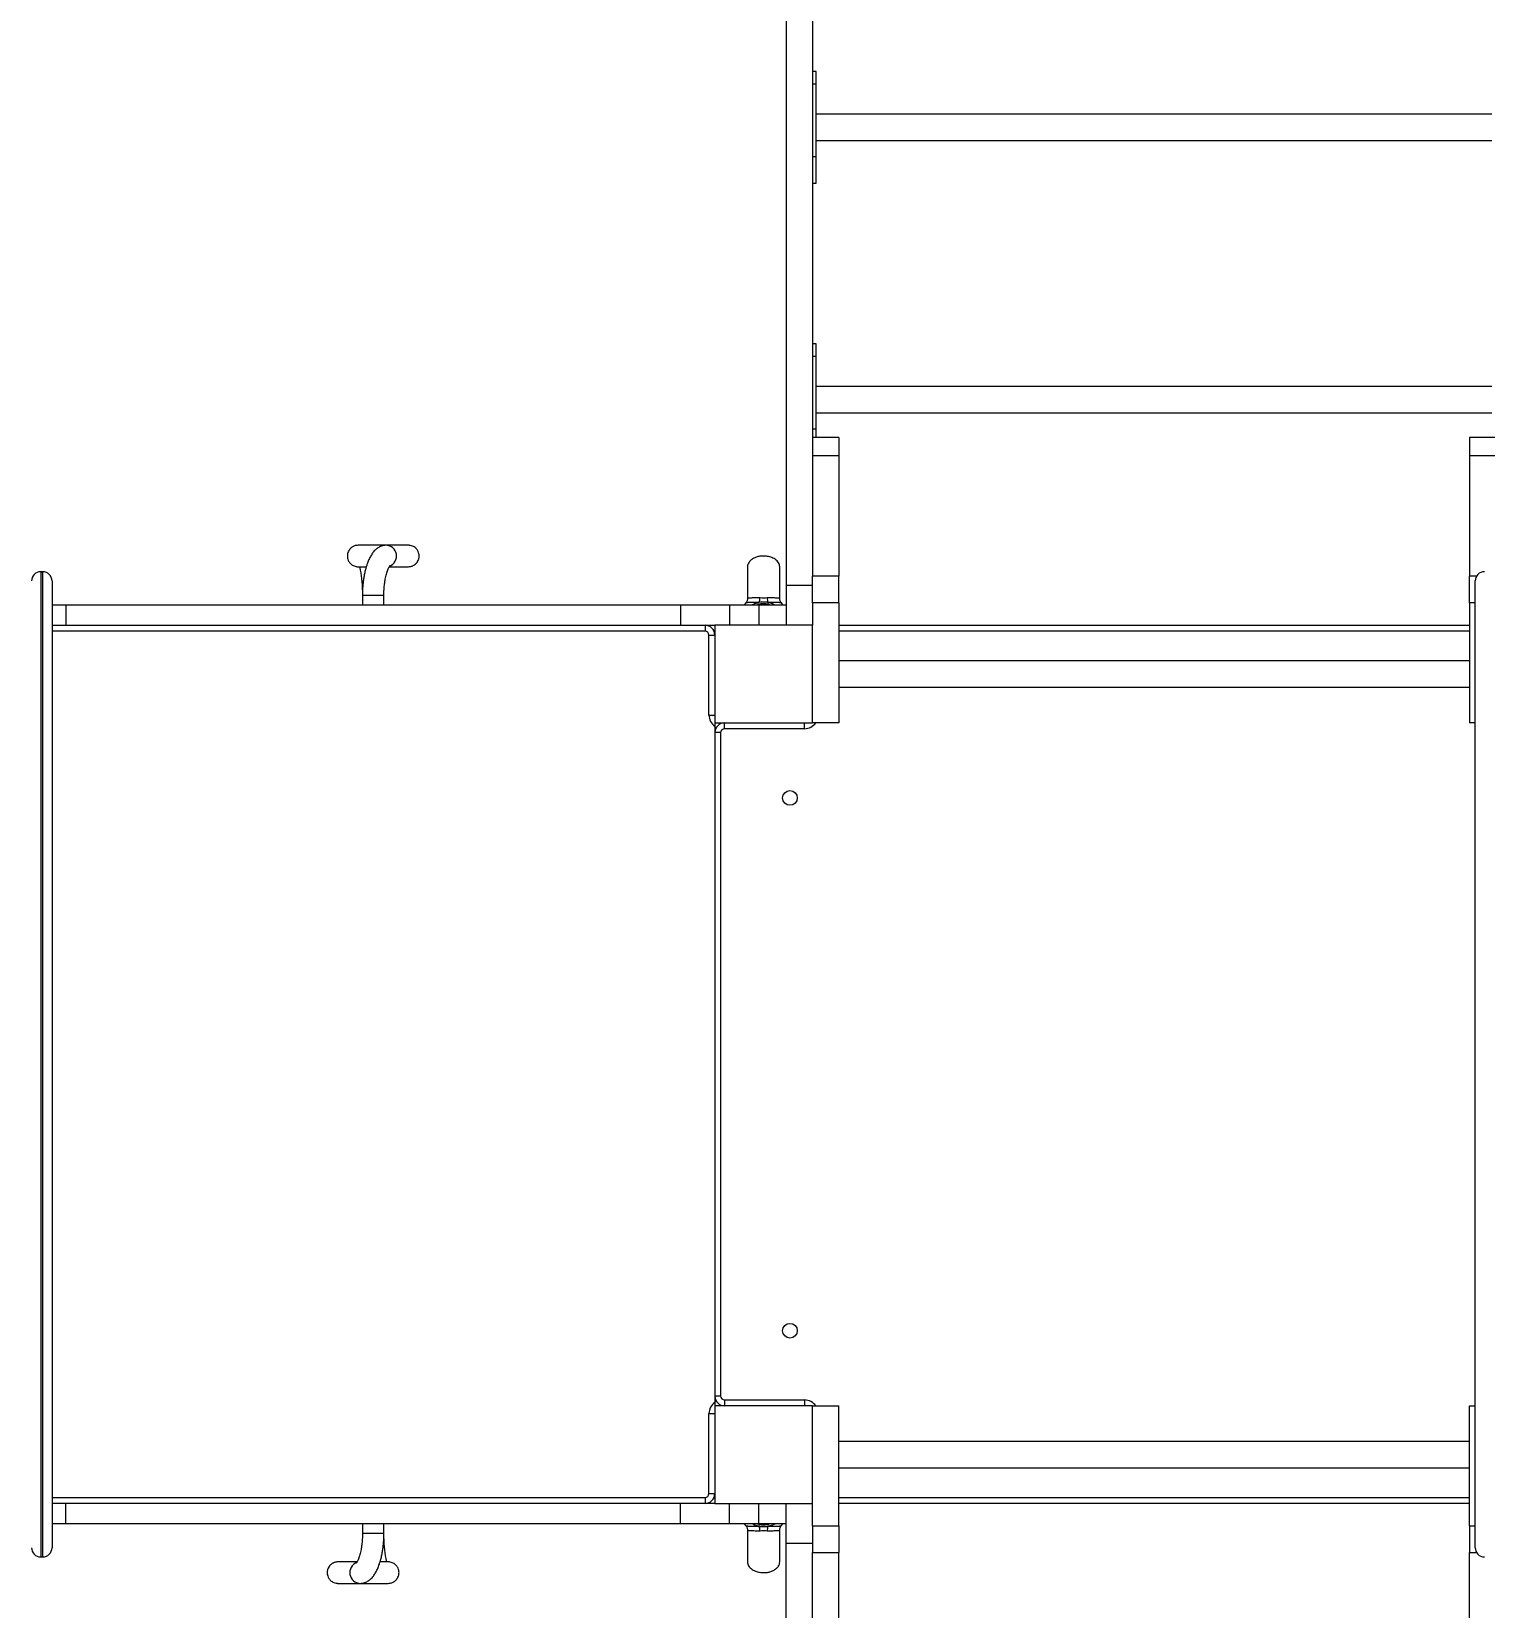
# Model space of a CAD drawing. Header units: millimetres. Extents: x -8327 to 9087, y -6583 to 5996.
# Drawn here: x -1950 to -462, y -329 to 1286 of the extents above; entities that cross this region are included whole.
import ezdxf

# ---------------------------------------------------------------- set-up
doc = ezdxf.new("R2010")
doc.units = ezdxf.units.MM
for name, color, linetype in [('DIKOM_ОБЪЕКТ', 7, 'Continuous'), ('DIKOM_РАЗМЕР_ЗОНА', 7, 'Continuous'), ('DIKOM_РАЗМЕР_ОБЪЕКТА', 7, 'Continuous')]:
    doc.layers.add(name, color=color, linetype=linetype)
doc.styles.add('style1', font='arial.ttf', dxfattribs={"width": 0.8})
doc.dimstyles.new('1-50', dxfattribs={"dimtxt": 300, "dimasz": 200, "dimexe": 100, "dimexo": 0, "dimgap": 100, "dimtad": 1, "dimtxsty": 'style1', "dimcen": 200, "dimclrd": 7, "dimclre": 7, "dimclrt": 7, "dimadec": 1, "dimazin": 2, "dimtfac": 1, "dimtmove": 0, "dimatfit": 2, "dimfxl": 0, "dimlwd": 25, "dimlwe": 18, "dimarcsym": 0})

# ---------------------------------------------------------------- blocks, each defined once
blk = doc.blocks.new('*D9')
at = {"layer": 'Defpoints', "color": 0, "transparency": 16777216}
for p in [(7087.4, 843.9), (-4957.6, 227.9), (7087.4, -4838.6)]:
    blk.add_point(p, dxfattribs=at)
at = {"layer": 'DIKOM_РАЗМЕР_ОБЪЕКТА', "color": 7, "lineweight": 18, "transparency": 16777216}
for p, q in [((7087.4, 843.9), (7087.4, -4938.6)), ((-4957.6, 227.9), (-4957.6, -4938.6))]:
    blk.add_line(p, q, dxfattribs=at)
at = {"layer": 'DIKOM_РАЗМЕР_ОБЪЕКТА', "color": 7, "lineweight": 25, "transparency": 16777216}
blk.add_line((-4757.6, -4838.6), (6887.4, -4838.6), dxfattribs=at)
at = {"layer": 'DIKOM_РАЗМЕР_ОБЪЕКТА', "color": 7, "transparency": 16777216}
for points in [[(-4757.6, -4805.3), (-4757.6, -4872), (-4957.6, -4838.6)], [(6887.4, -4805.3), (6887.4, -4872), (7087.4, -4838.6)]]:
    blk.add_solid(points, dxfattribs=at)
at = {"layer": 'DIKOM_РАЗМЕР_ОБЪЕКТА', "color": 7, "transparency": 16777216, "insert": (4098.9, -4585.5), "char_height": 300, "attachment_point": 5, "style": 'style1'}
blk.add_mtext('12040', dxfattribs=at)
blk = doc.blocks.new('*D10')
at = {"layer": 'Defpoints', "color": 0, "transparency": 16777216}
for p in [(-465.6, 4500.8), (-6842.5, -4045), (-465.6, -4045)]:
    blk.add_point(p, dxfattribs=at)
at = {"layer": 'DIKOM_РАЗМЕР_ОБЪЕКТА', "color": 7, "lineweight": 18, "transparency": 16777216}
for p, q in [((-465.6, 4500.8), (-6942.5, 4500.8)), ((-465.6, -4045), (-6942.5, -4045))]:
    blk.add_line(p, q, dxfattribs=at)
at = {"layer": 'DIKOM_РАЗМЕР_ОБЪЕКТА', "color": 7, "lineweight": 25, "transparency": 16777216}
blk.add_line((-6842.5, 4300.8), (-6842.5, -3845), dxfattribs=at)
at = {"layer": 'DIKOM_РАЗМЕР_ОБЪЕКТА', "color": 7, "transparency": 16777216}
for points in [[(-6875.8, 4300.8), (-6809.2, 4300.8), (-6842.5, 4500.8)], [(-6875.8, -3845), (-6809.2, -3845), (-6842.5, -4045)]]:
    blk.add_solid(points, dxfattribs=at)
at = {"layer": 'DIKOM_РАЗМЕР_ОБЪЕКТА', "color": 7, "transparency": 16777216, "insert": (-7095.7, 227.9), "char_height": 300, "attachment_point": 5, "rotation": 90, "style": 'style1'}
blk.add_mtext('8550', dxfattribs=at)
blk = doc.blocks.new('*D11')
at = {"layer": 'Defpoints', "color": 0, "transparency": 16777216}
for p in [(-800, 5995.7), (-7876.6, -5539.8), (-800, -5539.8)]:
    blk.add_point(p, dxfattribs=at)
at = {"layer": 'DIKOM_РАЗМЕР_ЗОНА', "color": 7, "lineweight": 18, "transparency": 16777216}
for p, q in [((-800, 5995.7), (-7976.6, 5995.7)), ((-800, -5539.8), (-7976.6, -5539.8))]:
    blk.add_line(p, q, dxfattribs=at)
at = {"layer": 'DIKOM_РАЗМЕР_ЗОНА', "color": 7, "lineweight": 25, "transparency": 16777216}
blk.add_line((-7876.6, 5795.7), (-7876.6, -5339.8), dxfattribs=at)
at = {"layer": 'DIKOM_РАЗМЕР_ЗОНА', "color": 7, "transparency": 16777216}
for points in [[(-7910, 5795.7), (-7843.3, 5795.7), (-7876.6, 5995.7)], [(-7910, -5339.8), (-7843.3, -5339.8), (-7876.6, -5539.8)]]:
    blk.add_solid(points, dxfattribs=at)
at = {"layer": 'DIKOM_РАЗМЕР_ЗОНА', "color": 7, "transparency": 16777216, "insert": (-8129.8, 227.9), "char_height": 300, "attachment_point": 5, "rotation": 90, "style": 'style1'}
blk.add_mtext('11550', dxfattribs=at)
blk = doc.blocks.new('*D12')
at = {"layer": 'Defpoints', "color": 0, "transparency": 16777216}
for p in [(-6501.6, 227.9), (9087.4, 227.9), (9087.4, -6483.3)]:
    blk.add_point(p, dxfattribs=at)
at = {"layer": 'DIKOM_РАЗМЕР_ЗОНА', "color": 7, "lineweight": 18, "transparency": 16777216}
for p, q in [((-6501.6, 227.9), (-6501.6, -6583.3)), ((9087.4, 227.9), (9087.4, -6583.3))]:
    blk.add_line(p, q, dxfattribs=at)
at = {"layer": 'DIKOM_РАЗМЕР_ЗОНА', "color": 7, "lineweight": 25, "transparency": 16777216}
blk.add_line((-6301.6, -6483.3), (8887.4, -6483.3), dxfattribs=at)
at = {"layer": 'DIKOM_РАЗМЕР_ЗОНА', "color": 7, "transparency": 16777216}
for points in [[(-6301.6, -6450), (-6301.6, -6516.6), (-6501.6, -6483.3)], [(8887.4, -6450), (8887.4, -6516.6), (9087.4, -6483.3)]]:
    blk.add_solid(points, dxfattribs=at)
at = {"layer": 'DIKOM_РАЗМЕР_ЗОНА', "color": 7, "transparency": 16777216, "insert": (2981.2, -6230.1), "char_height": 300, "attachment_point": 5, "style": 'style1'}
blk.add_mtext('15500', dxfattribs=at)

msp = doc.modelspace()

# ---------------------------------------------------------------- linework, layer by layer
at = {"layer": 'DIKOM_ОБЪЕКТ', "color": 7, "linetype": 'Continuous', "lineweight": 15}
for p, q in [((-1177.04, 1958.92), (-1177.04, 718.92)), ((-1150.039, 1958.92), (-1150.039, 728.396)), ((-1146.039, 1245.515), (-1150.039, 1245.515)), ((-1146.039, 1232.85), (-1146.039, 1245.515)), ((-1150.039, 1232.85), (-1146.039, 1232.85)), ((-1146.039, 1158.424), (-1146.039, 1232.85)), ((-454.039, 1201.802), (-1146.039, 1201.802)), ((-1146.039, 1174.802), (-454.039, 1174.802)), ((-1150.039, 1158.424), (-1146.039, 1158.424)), ((-1146.039, 1131.089), (-1146.039, 1158.424)), ((-1150.039, 1131.089), (-1146.039, 1131.089)), ((-1146.039, 966.418), (-1150.039, 966.418)), ((-1150.039, 953.753), (-1146.039, 953.753)), ((-1146.039, 953.753), (-1146.039, 966.418)), ((-1146.039, 879.327), (-1146.039, 953.753)), ((-454.039, 922.705), (-1146.039, 922.705)), ((-1146.039, 895.705), (-454.039, 895.705)), ((-1150.039, 879.327), (-1146.039, 879.327)), ((-1146.039, 870.441), (-1146.039, 879.327)), ((-1123.039, 870.441), (-1150.039, 870.441)), ((-1123.039, 870.441), (-1123.039, 851.443)), ((-450.039, 870.441), (-477.039, 870.441)), ((-477.039, 870.441), (-477.039, 851.443)), ((-1123.039, 851.443), (-1150.039, 851.443)), ((-1150.039, 851.443), (-1150.039, 728.396)), ((-1123.039, 851.443), (-1123.039, 728.396)), ((-450.039, 851.443), (-477.039, 851.443)), ((-477.039, 851.443), (-477.039, 728.396)), ((-1938.539, 732.841), (-1940.539, 732.841)), ((-1940.539, 732.841), (-1940.539, 732.834)), ((-1940.539, 732.834), (-1940.539, -276.977)), ((-1940.539, 732.834), (-1938.539, 732.834)), ((-1938.539, 732.834), (-1938.539, 732.841)), ((-1938.539, -276.977), (-1938.539, 732.834)), ((-1123.039, 728.396), (-1150.039, 728.396)), ((-1150.039, 701.039), (-1150.039, 728.396)), ((-1123.039, 701.039), (-1123.039, 728.396)), ((-477.039, 701.039), (-477.039, 728.396)), ((-469.583, 728.396), (-477.039, 728.396)), ((-1929.039, 723.341), (-1929.039, 723.335)), ((-1929.039, 723.335), (-1929.039, -267.478)), ((-1177.04, 718.92), (-1150.039, 718.92)), ((-1177.04, 718.92), (-1177.04, 677.929)), ((-471.039, 723.335), (-471.039, 723.341)), ((-471.039, -267.478), (-471.039, 723.335)), ((-1929.039, 698.928), (-1915.039, 698.928)), ((-1915.039, 698.928), (-1915.039, 677.929)), ((-1915.039, 698.928), (-1285.039, 698.928)), ((-1611.04, 708.928), (-1611.04, 698.928)), ((-1611.04, 708.928), (-1589.039, 708.928)), ((-1589.039, 698.928), (-1589.039, 708.928)), ((-1285.039, 698.928), (-1285.039, 677.929)), ((-1285.039, 698.928), (-1235.039, 698.928)), ((-1235.039, 698.928), (-1235.039, 677.929)), ((-1235.039, 698.928), (-1205.039, 698.928)), ((-1218.186, 700.93), (-1219.837, 698.928)), ((-1205.039, 698.928), (-1205.039, 677.929)), ((-1205.039, 698.928), (-1177.04, 698.928)), ((-1183.628, 705.698), (-1183.649, 705.643)), ((-1180.252, 698.928), (-1181.882, 700.908)), ((-1123.039, 701.039), (-1150.039, 701.039)), ((-1150.039, 701.039), (-1150.039, 677.929)), ((-1123.039, 701.039), (-1123.039, 577.928)), ((-477.039, 701.039), (-477.039, 577.928)), ((-471.039, 701.039), (-477.039, 701.039)), ((-1929.039, 677.929), (-1915.039, 677.929)), ((-1260.039, 671.928), (-1929.039, 671.928)), ((-1915.039, 677.929), (-1285.039, 677.929)), ((-1285.039, 677.929), (-1250.039, 677.929)), ((-1260.039, 677.929), (-1260.039, 671.928)), ((-1250.039, 677.789), (-1258.377, 677.789)), ((-1256.04, 667.928), (-1250.039, 667.928)), ((-1256.04, 585.929), (-1256.04, 667.928)), ((-1150.039, 677.929), (-1250.039, 677.929)), ((-1250.039, 677.929), (-1250.039, 577.928)), ((-1150.039, 577.928), (-1150.039, 677.929)), ((-1123.039, 677.929), (-477.039, 677.929)), ((-477.039, 671.928), (-1123.039, 671.928)), ((-477.039, 641.429), (-1123.039, 641.429)), ((-1123.039, 614.429), (-477.039, 614.429)), ((-1256.04, 585.929), (-1250.039, 585.929)), ((-1250.039, 577.928), (-1150.039, 577.928)), ((-1250.039, 574.439), (-1250.039, -118.582)), ((-1244.039, 567.928), (-1250.039, 567.928)), ((-1244.039, 567.928), (-1244.039, -112.072)), ((-1240.039, 571.929), (-1240.039, 577.928)), ((-1158.039, 571.929), (-1240.039, 571.929)), ((-1158.039, 571.929), (-1158.039, 577.928)), ((-1123.039, 577.928), (-1150.039, 577.928)), ((-471.039, 577.928), (-477.039, 577.928)), ((-1244.039, -112.072), (-1250.039, -112.072)), ((-1150.039, -122.072), (-1250.039, -122.072)), ((-1250.039, -122.072), (-1250.039, -222.072)), ((-1240.039, -116.072), (-1158.039, -116.072)), ((-1240.039, -116.072), (-1240.039, -122.072)), ((-1158.039, -116.072), (-1158.039, -122.072)), ((-1150.039, -222.072), (-1150.039, -122.072)), ((-1150.039, -122.082), (-1123.039, -122.082)), ((-1123.039, -245.192), (-1123.039, -122.082)), ((-477.039, -122.082), (-471.039, -122.082)), ((-477.039, -245.192), (-477.039, -122.082)), ((-1256.04, -130.072), (-1250.039, -130.072)), ((-1256.04, -212.072), (-1256.04, -130.072)), ((-477.039, -158.582), (-1123.039, -158.582)), ((-1123.039, -185.582), (-477.039, -185.582)), ((-1929.039, -216.072), (-1260.039, -216.072)), ((-1915.039, -222.072), (-1929.039, -222.072)), ((-1915.039, -243.072), (-1915.039, -222.072)), ((-1285.039, -222.072), (-1915.039, -222.072)), ((-1285.039, -243.072), (-1285.039, -222.072)), ((-1250.039, -222.072), (-1285.039, -222.072)), ((-1260.039, -216.072), (-1260.039, -222.072)), ((-1258.377, -221.932), (-1250.039, -221.932)), ((-1256.04, -212.072), (-1250.039, -212.072)), ((-1250.039, -222.072), (-1150.039, -222.072)), ((-1235.039, -243.072), (-1235.039, -222.072)), ((-1205.039, -243.072), (-1205.039, -222.072)), ((-1177.04, -263.074), (-1177.04, -222.072)), ((-1150.039, -245.192), (-1150.039, -222.072)), ((-1123.039, -216.072), (-477.039, -216.072)), ((-477.039, -222.072), (-1123.039, -222.072)), ((-1915.039, -243.072), (-1929.039, -243.072)), ((-1285.039, -243.072), (-1915.039, -243.072)), ((-1611.04, -243.072), (-1611.04, -253.072)), ((-1589.039, -253.072), (-1611.04, -253.072)), ((-1589.039, -253.072), (-1589.039, -243.072)), ((-1235.039, -243.072), (-1285.039, -243.072)), ((-1205.039, -243.072), (-1235.039, -243.072)), ((-1219.826, -243.072), (-1218.197, -245.051)), ((-1216.451, -249.841), (-1216.43, -249.786)), ((-1177.04, -243.072), (-1205.039, -243.072)), ((-1181.893, -245.073), (-1180.242, -243.072)), ((-1150.039, -245.192), (-1123.039, -245.192)), ((-1150.039, -245.192), (-1150.039, -272.55)), ((-1123.039, -245.192), (-1123.039, -272.55)), ((-477.039, -245.192), (-477.039, -272.55)), ((-477.039, -245.192), (-471.039, -245.192)), ((-1929.039, -267.478), (-1929.039, -267.484)), ((-1150.039, -263.074), (-1177.04, -263.074)), ((-1177.04, -1503.074), (-1177.04, -263.074)), ((-1150.039, -1503.074), (-1150.039, -272.55)), ((-1150.039, -272.55), (-1123.039, -272.55)), ((-1150.039, -395.597), (-1150.039, -272.55)), ((-1123.039, -395.597), (-1123.039, -272.55)), ((-477.039, -395.597), (-477.039, -272.55)), ((-477.039, -272.55), (-469.576, -272.55)), ((-471.039, -267.484), (-471.039, -267.478)), ((-1940.539, -276.977), (-1938.539, -276.977)), ((-1940.539, -276.977), (-1940.539, -276.984)), ((-1940.539, -276.984), (-1938.539, -276.984)), ((-1938.539, -276.984), (-1938.539, -276.977))]:
    msp.add_line(p, q, dxfattribs=at)
for centre in [(-1173.039, 500.928), (-1173.039, -45.072)]:
    msp.add_circle(centre, 7.5, dxfattribs=at)
for centre, radius, start, end in [((-1587.162, 748.885), 11.05, 292.453012, 87.974979), ((-1940.54, 723.334), 9.499, 89.994709, 179.994146), ((-1940.539, 723.341), 9.5, 90, 180), ((-1938.539, 723.341), 9.5, 0, 90), ((-1938.539, 723.334), 9.499, 0.005854, 90.005291), ((-461.539, 723.341), 9.5, 90, 180), ((-461.54, 723.335), 9.499, 89.994, 179.994854), ((-1223.453, 706.876), 19.737, 343.876959, 358.196265), ((-1176.599, 706.871), 19.765, 181.789624, 196.084882), ((-1260.039, 667.928), 10, 0, 90), ((-1260.039, 667.928), 4, 0, 90), ((-1242.039, 585.928), 14, 180, 235.150095), ((-1240.039, 567.928), 10, 90, 180), ((-1240.039, 567.928), 4, 90, 180), ((-1158.039, 585.928), 14, 270, 325.150095), ((-1240.039, -112.072), 10, 180, 270), ((-1240.039, -112.072), 4, 180, 270), ((-1242.039, -130.072), 14, 124.849905, 180), ((-1158.039, -130.072), 14, 34.79804, 90), ((-1260.039, -212.072), 4, 270, 0), ((-1260.039, -212.072), 10, 270, 0), ((-1223.472, -251.012), 19.758, 1.784113, 16.084933), ((-1176.637, -251.018), 19.726, 163.87307, 178.200207), ((-1940.54, -267.477), 9.499, 180.005914, 270.005006), ((-1940.539, -267.484), 9.5, 180, 270), ((-1938.539, -267.477), 9.499, 269.994994, 359.994086), ((-1938.539, -267.484), 9.5, 270, 0), ((-461.54, -267.478), 9.499, 180.005206, 270.005714), ((-461.539, -267.484), 9.5, 180, 270), ((-1612.916, -293.028), 11.05, 112.453174, 267.974774)]:
    msp.add_arc(centre, radius, start, end, dxfattribs=at)
for points, knots in [([(-1614.525, 759.899), (-1615.2, 759.916), (-1616.445, 759.945), (-1618.265, 759.611), (-1619.726, 759.114), (-1620.871, 758.548), (-1621.73, 758.014), (-1622.39, 757.517), (-1622.871, 757.1), (-1623.18, 756.81), (-1623.558, 756.427), (-1623.962, 755.972), (-1624.459, 755.335), (-1625.18, 754.246), (-1625.784, 752.956), (-1626.209, 751.535), (-1626.448, 750.292), (-1626.551, 748.69), (-1626.342, 746.617), (-1625.7, 744.629), (-1624.75, 742.898), (-1623.694, 741.515), (-1622.301, 740.207), (-1620.563, 739.093), (-1618.525, 738.255), (-1617.043, 738.058), (-1616.287, 737.957)], [0, 0, 0, 0, 0.11891888, 0.21924055, 0.30097376, 0.35021194, 0.38937958, 0.4190319, 0.43069038, 0.44061723, 0.44933954, 0.46536906, 0.48058204, 0.5027095, 0.55113781, 0.57258204, 0.59837691, 0.63288212, 0.67828401, 0.73684022, 0.77174891, 0.81056305, 0.85322928, 0.89945022, 0.94865808, 1, 1, 1, 1]), ([(-1608.625, 759.928), (-1608.705, 759.928), (-1609.177, 759.928), (-1609.932, 759.928), (-1610.888, 759.928), (-1611.725, 759.927), (-1612.46, 759.926), (-1613.509, 759.924), (-1614.555, 759.92), (-1614.76, 759.915), (-1614.862, 759.912)], [0, 0, 0, 0, 0.01824835, 0.10821162, 0.19798008, 0.28757328, 0.37700948, 0.46630612, 0.73350955, 1, 1, 1, 1]), ([(-1586.773, 759.928), (-1588.218, 759.928), (-1590.378, 759.928), (-1593.247, 759.928), (-1595.362, 759.928), (-1597.443, 759.928), (-1599.475, 759.928), (-1601.417, 759.928), (-1603.214, 759.928), (-1604.584, 759.928), (-1605.582, 759.928), (-1606.272, 759.928), (-1606.969, 759.928), (-1607.706, 759.928), (-1608.525, 759.929), (-1609.417, 759.928), (-1610.355, 759.928), (-1611.308, 759.926), (-1612.235, 759.923), (-1613.086, 759.919), (-1613.811, 759.912), (-1614.296, 759.901), (-1614.533, 759.892), (-1614.467, 759.886), (-1614.46, 759.885)], [0, 0, 0, 0, 0.10790448, 0.16121224, 0.21451849, 0.26783087, 0.32114473, 0.37439041, 0.42521321, 0.47242742, 0.4946817, 0.51603473, 0.5368575, 0.56125649, 0.5903669, 0.62418345, 0.66270051, 0.70591177, 0.75381074, 0.80639175, 0.86365245, 0.92559444, 0.99222801, 1, 1, 1, 1]), ([(-1586.77, 759.928), (-1587.062, 759.923), (-1587.576, 759.914), (-1588.484, 759.831), (-1589.752, 759.637), (-1591.48, 759.173), (-1593.406, 758.367), (-1595.702, 757.044), (-1597.922, 755.198), (-1599.991, 752.891), (-1601.968, 750.095), (-1603.864, 746.605), (-1605.344, 743.156), (-1606.479, 740.007), (-1607.474, 736.806), (-1608.485, 732.888), (-1609.376, 728.532), (-1610.044, 724.24), (-1610.433, 720.901), (-1610.676, 718.215), (-1610.851, 715.744), (-1611.005, 712.578), (-1611.027, 710.223), (-1611.04, 708.928)], [0, 0, 0, 0, 0.01776985, 0.03132395, 0.05463372, 0.09339258, 0.13301744, 0.16805894, 0.22775828, 0.27832172, 0.35104023, 0.43258031, 0.50291773, 0.54874461, 0.6025082, 0.66634223, 0.73605328, 0.79756281, 0.84919558, 0.87383635, 0.90680766, 0.94876034, 1, 1, 1, 1]), ([(-1562.369, 759.789), (-1562.374, 759.806), (-1562.388, 759.845), (-1563.368, 759.881), (-1565.191, 759.907), (-1567.663, 759.919), (-1570.506, 759.925), (-1573.502, 759.927), (-1576.256, 759.928), (-1578.489, 759.928), (-1580.019, 759.929), (-1581.611, 759.928), (-1583.266, 759.928), (-1584.977, 759.928), (-1586.174, 759.928), (-1586.77, 759.928)], [0, 0, 0, 0, 0.10409667, 0.24264283, 0.37734307, 0.50839037, 0.6039787, 0.69772555, 0.78971149, 0.82538492, 0.86080287, 0.89596914, 0.93088861, 0.96556422, 1, 1, 1, 1]), ([(-1563.832, 759.923), (-1564.033, 759.924), (-1564.42, 759.925), (-1565.323, 759.927), (-1566.347, 759.928), (-1567.452, 759.928), (-1568.575, 759.928), (-1569.671, 759.928), (-1570.706, 759.928), (-1571.66, 759.928), (-1572.556, 759.928), (-1573.415, 759.928), (-1574.296, 759.928), (-1575.212, 759.928), (-1576.178, 759.928), (-1577.202, 759.928), (-1578.119, 759.928), (-1578.729, 759.928), (-1578.964, 759.928)], [0, 0, 0, 0, 0.10725722, 0.20693414, 0.29903747, 0.38356083, 0.4604896, 0.52863752, 0.58942795, 0.6428448, 0.68887369, 0.73459745, 0.77885017, 0.82442455, 0.87132249, 0.919544, 0.96909143, 1, 1, 1, 1]), ([(-1565.462, 737.957), (-1564.875, 737.94), (-1563.771, 737.907), (-1562.189, 738.084), (-1560.8, 738.396), (-1559.597, 738.815), (-1558.569, 739.304), (-1557.698, 739.834), (-1557.039, 740.321), (-1556.549, 740.742), (-1556.28, 740.992), (-1556.072, 741.198), (-1555.933, 741.342), (-1555.669, 741.625), (-1555.342, 742.007), (-1554.89, 742.602), (-1554.209, 743.64), (-1553.617, 744.905), (-1553.192, 746.328), (-1552.95, 747.598), (-1552.855, 749.191), (-1553.068, 751.254), (-1553.712, 753.231), (-1554.667, 754.96), (-1555.727, 756.342), (-1557.129, 757.651), (-1558.876, 758.766), (-1560.93, 759.604), (-1562.414, 759.799), (-1563.174, 759.899)], [0, 0, 0, 0, 0.11989914, 0.22577031, 0.31758534, 0.39532966, 0.45901635, 0.50872147, 0.54465767, 0.557654, 0.56757431, 0.5715263, 0.57493959, 0.57798603, 0.58963084, 0.59831371, 0.61283005, 0.6474194, 0.66283636, 0.68162388, 0.70785282, 0.74339216, 0.78982534, 0.81758401, 0.84846767, 0.88243698, 0.91929258, 0.9586645, 1, 1, 1, 1]), ([(-1183.54, 737.929), (-1183.595, 738.603), (-1183.71, 740.021), (-1184.655, 742.084), (-1186.155, 744.004), (-1188.143, 745.643), (-1190.392, 746.919), (-1192.67, 747.817), (-1194.888, 748.415), (-1197.234, 748.811), (-1199.954, 748.988), (-1203.141, 748.813), (-1206.58, 748.132), (-1209.94, 746.861), (-1212.86, 745.03), (-1215.005, 742.786), (-1216.311, 740.36), (-1216.467, 738.699), (-1216.54, 737.929)], [0, 0, 0, 0, 0.04633056, 0.09737778, 0.1534115, 0.21313215, 0.27355417, 0.33083152, 0.38133511, 0.43158048, 0.49443559, 0.56871053, 0.65082435, 0.7350019, 0.81488812, 0.88597245, 0.94713552, 1, 1, 1, 1]), ([(-1616.617, 737.989), (-1616.57, 737.982), (-1616.48, 737.97), (-1615.871, 737.956), (-1615.039, 737.945), (-1614.032, 737.938), (-1612.931, 737.934), (-1611.79, 737.931), (-1610.679, 737.929), (-1609.636, 737.929), (-1608.69, 737.928), (-1607.853, 737.929), (-1607.33, 737.929), (-1607.098, 737.929)], [0, 0, 0, 0, 0.13738681, 0.26562996, 0.38479788, 0.49492995, 0.59604575, 0.68815248, 0.77124918, 0.84119582, 0.90315715, 0.95712687, 1, 1, 1, 1]), ([(-1614.035, 737.939), (-1613.985, 737.75), (-1613.844, 737.218), (-1613.576, 736.068), (-1613.192, 734.258), (-1612.784, 732.013), (-1612.374, 729.359), (-1611.997, 726.452), (-1611.67, 723.3), (-1611.404, 719.997), (-1611.208, 716.624), (-1611.068, 712.897), (-1611.049, 710.281), (-1611.039, 708.928)], [0, 0, 0, 0, 0.03238578, 0.09139894, 0.16867277, 0.27500543, 0.36252827, 0.46386887, 0.57746698, 0.67110307, 0.7728606, 0.8826095, 1, 1, 1, 1]), ([(-1589.039, 708.928), (-1589.023, 710.262), (-1588.994, 712.747), (-1588.78, 716.155), (-1588.514, 718.976), (-1588.225, 721.286), (-1587.929, 723.269), (-1587.551, 725.433), (-1587.046, 727.868), (-1586.392, 730.468), (-1585.68, 732.825), (-1584.959, 734.836), (-1584.267, 736.475), (-1583.63, 737.75), (-1583.134, 738.604), (-1582.751, 739.126), (-1582.758, 739.133), (-1582.761, 739.136)], [0, 0, 0, 0, 0.08838221, 0.16459519, 0.22951394, 0.28315129, 0.32879319, 0.37537442, 0.44807513, 0.52471891, 0.60169652, 0.67658305, 0.7499835, 0.82172658, 0.89074219, 0.95757903, 1, 1, 1, 1]), ([(-1583.51, 737.929), (-1583.489, 737.929), (-1582.888, 737.929), (-1581.764, 737.929), (-1580.122, 737.929), (-1578.52, 737.929), (-1576.634, 737.929), (-1574.547, 737.93), (-1572.368, 737.932), (-1570.31, 737.937), (-1568.472, 737.944), (-1566.955, 737.956), (-1565.919, 737.975), (-1565.397, 737.996), (-1565.437, 738.014), (-1565.45, 738.02)], [0, 0, 0, 0, 0.00158898, 0.04551203, 0.09144228, 0.1393682, 0.1892805, 0.27170571, 0.35899184, 0.45113063, 0.56172916, 0.67862598, 0.80187288, 0.93153806, 1, 1, 1, 1]), ([(-1579.781, 737.929), (-1579.613, 737.929), (-1578.703, 737.929), (-1577.16, 737.929), (-1575.546, 737.929), (-1574.396, 737.929), (-1573.639, 737.929), (-1572.879, 737.929), (-1572.074, 737.929), (-1571.187, 737.929), (-1570.218, 737.929), (-1569.227, 737.929), (-1568.243, 737.929), (-1567.295, 737.929), (-1566.394, 737.929), (-1565.59, 737.93), (-1564.911, 737.932), (-1564.652, 737.933), (-1564.518, 737.934)], [0, 0, 0, 0, 0.02120747, 0.11521094, 0.20442247, 0.24214962, 0.27894531, 0.31497357, 0.35574025, 0.40392277, 0.45950687, 0.52247518, 0.58666652, 0.6570324, 0.73355851, 0.81623275, 0.90504633, 1, 1, 1, 1]), ([(-1216.54, 737.929), (-1216.54, 737.849), (-1216.54, 737.696), (-1216.54, 736.552), (-1216.54, 734.944), (-1216.54, 732.995), (-1216.54, 730.871), (-1216.54, 728.696), (-1216.54, 726.574), (-1216.54, 724.582), (-1216.54, 722.772), (-1216.54, 721.015), (-1216.54, 719.053), (-1216.54, 716.252), (-1216.54, 712.283), (-1216.54, 708.582), (-1216.54, 706.138), (-1216.54, 705.659)], [0, 0, 0, 0, 0.11669441, 0.22399591, 0.32105813, 0.4076921, 0.48407673, 0.55066676, 0.60812782, 0.65711406, 0.69825654, 0.7323834, 0.77064303, 0.8182389, 0.89364898, 0.97916729, 1, 1, 1, 1]), ([(-1183.54, 705.64), (-1183.54, 706.125), (-1183.54, 708.576), (-1183.54, 712.284), (-1183.54, 716.515), (-1183.54, 719.667), (-1183.54, 722.232), (-1183.54, 724.419), (-1183.54, 726.574), (-1183.54, 728.696), (-1183.54, 730.871), (-1183.54, 732.995), (-1183.54, 734.944), (-1183.54, 736.552), (-1183.54, 737.696), (-1183.54, 737.849), (-1183.54, 737.929)], [0, 0, 0, 0, 0.02110083, 0.10659679, 0.18198715, 0.2434143, 0.28985302, 0.34305773, 0.39203116, 0.4494772, 0.51604982, 0.59241448, 0.6790258, 0.77606265, 0.8833361, 1, 1, 1, 1]), ([(-1204.492, 701.395), (-1205.416, 701.389), (-1207.279, 701.377), (-1209.967, 701.342), (-1212.533, 701.288), (-1214.637, 701.214), (-1216.263, 701.123), (-1217.568, 701.016), (-1218.313, 700.904), (-1218.162, 700.897), (-1218.138, 700.896)], [0, 0, 0, 0, 0.14013078, 0.28250892, 0.42624661, 0.57410375, 0.6816472, 0.79260726, 0.96745907, 1, 1, 1, 1]), ([(-1216.521, 705.633), (-1216.509, 705.474), (-1216.459, 704.799), (-1216.692, 703.623), (-1217.169, 702.288), (-1217.698, 701.361), (-1218.024, 700.988), (-1218.119, 700.879)], [0, 0, 0, 0, 0.08725714, 0.37200876, 0.64197494, 0.89591625, 1, 1, 1, 1]), ([(-1216.516, 705.633), (-1216.527, 705.639), (-1216.545, 705.648), (-1216.532, 705.655), (-1216.526, 705.658)], [0, 0, 0, 0, 0.560485457, 1, 1, 1, 1]), ([(-1216.526, 705.658), (-1216.456, 705.771), (-1216.309, 706.008), (-1214.846, 706.174), (-1212.771, 706.222), (-1210.429, 706.239), (-1207.585, 706.249), (-1205.259, 706.253), (-1203.726, 706.255)], [0, 0, 0, 0, 0.14478116, 0.30409885, 0.49850922, 0.62589061, 0.75339659, 1, 1, 1, 1]), ([(-1211.782, 698.928), (-1211.695, 698.981), (-1210.901, 699.459), (-1209.049, 700.195), (-1206.682, 700.97), (-1205.09, 701.279), (-1204.492, 701.395)], [0, 0, 0, 0, 0.04424876, 0.40604903, 0.77684568, 1, 1, 1, 1]), ([(-1193.9, 698.928), (-1194.439, 699.1), (-1195.683, 699.498), (-1197.805, 699.843), (-1200.249, 699.985), (-1202.784, 699.794), (-1204.513, 699.435), (-1205.624, 699.131), (-1205.91, 699.02), (-1206.146, 698.928)], [0, 0, 0, 0, 0.141003515, 0.325867254, 0.510665545, 0.716105374, 0.921685908, 0.935349522, 1, 1, 1, 1]), ([(-1195.591, 701.395), (-1196.921, 701.539), (-1199.883, 701.86), (-1202.854, 701.56), (-1204.492, 701.395)], [0, 0, 0, 0, 0.4488643, 1, 1, 1, 1]), ([(-1203.726, 706.255), (-1202.516, 706.232), (-1200.06, 706.185), (-1197.602, 706.231), (-1196.355, 706.254)], [0, 0, 0, 0, 0.49243454, 1, 1, 1, 1]), ([(-1196.355, 706.254), (-1195.007, 706.252), (-1192.851, 706.248), (-1190.11, 706.24), (-1188.248, 706.228), (-1186.726, 706.206), (-1185.511, 706.167), (-1184.285, 706.065), (-1183.506, 705.909), (-1183.611, 705.727), (-1183.628, 705.698)], [0, 0, 0, 0, 0.2217158, 0.35428106, 0.48673791, 0.57886838, 0.6812808, 0.78358081, 0.96500333, 1, 1, 1, 1]), ([(-1181.902, 700.892), (-1181.896, 700.895), (-1181.865, 700.908), (-1182.183, 700.964), (-1182.859, 701.045), (-1183.64, 701.107), (-1184.761, 701.178), (-1186.364, 701.251), (-1188.613, 701.311), (-1191.653, 701.366), (-1193.958, 701.383), (-1195.591, 701.395)], [0, 0, 0, 0, 0.02392677, 0.12458327, 0.21752085, 0.31340265, 0.34868512, 0.49501646, 0.64734162, 0.75022713, 1, 1, 1, 1]), ([(-1195.591, 701.395), (-1195.337, 701.349), (-1194.239, 701.148), (-1192.355, 700.653), (-1190.154, 699.867), (-1188.891, 699.223), (-1188.313, 698.928)], [0, 0, 0, 0, 0.09471724, 0.40856758, 0.72913767, 1, 1, 1, 1]), ([(-1181.873, 700.916), (-1181.937, 700.987), (-1182.257, 701.342), (-1182.812, 702.262), (-1183.354, 703.644), (-1183.612, 704.877), (-1183.581, 705.541), (-1183.574, 705.695)], [0, 0, 0, 0, 0.06176558, 0.30742323, 0.61203575, 0.91016076, 1, 1, 1, 1]), ([(-1250.039, 577.753), (-1250.039, 577.476), (-1250.039, 576.417), (-1250.039, 575.279), (-1250.039, 574.439)], [0, 0, 0, 0, 0.26174874, 1, 1, 1, 1]), ([(-1250.039, -118.582), (-1250.039, -119.555), (-1250.039, -120.699), (-1250.039, -121.741), (-1250.039, -121.896)], [0, 0, 0, 0, 0.85092315, 1, 1, 1, 1]), ([(-1611.04, -253.072), (-1611.055, -254.406), (-1611.085, -256.89), (-1611.299, -260.298), (-1611.566, -263.119), (-1611.853, -265.429), (-1612.151, -267.412), (-1612.527, -269.576), (-1613.033, -272.011), (-1613.687, -274.611), (-1614.399, -276.968), (-1615.12, -278.979), (-1615.812, -280.618), (-1616.449, -281.893), (-1616.946, -282.747), (-1617.328, -283.269), (-1617.321, -283.276), (-1617.318, -283.279)], [0, 0, 0, 0, 0.08838165, 0.16459515, 0.22951394, 0.28315055, 0.32879288, 0.37537362, 0.44807594, 0.52471838, 0.60169591, 0.67658257, 0.74998439, 0.82172604, 0.89074259, 0.95757902, 1, 1, 1, 1]), ([(-1613.309, -304.072), (-1613.017, -304.066), (-1612.503, -304.057), (-1611.595, -303.974), (-1610.327, -303.78), (-1608.599, -303.316), (-1606.673, -302.51), (-1604.377, -301.187), (-1602.157, -299.341), (-1600.088, -297.034), (-1598.111, -294.238), (-1596.215, -290.748), (-1594.735, -287.299), (-1593.6, -284.15), (-1592.605, -280.949), (-1591.594, -277.031), (-1590.704, -272.675), (-1590.034, -268.383), (-1589.646, -265.044), (-1589.403, -262.358), (-1589.227, -259.887), (-1589.074, -256.721), (-1589.052, -254.366), (-1589.039, -253.072)], [0, 0, 0, 0, 0.01776988, 0.03132401, 0.05463382, 0.09339263, 0.13301759, 0.16805906, 0.2277569, 0.27832175, 0.35104014, 0.43258045, 0.50291722, 0.54874416, 0.60250766, 0.66634245, 0.73605293, 0.79756327, 0.84919566, 0.87383664, 0.90680808, 0.94876067, 1, 1, 1, 1]), ([(-1586.044, -282.082), (-1586.094, -281.893), (-1586.235, -281.361), (-1586.503, -280.211), (-1586.887, -278.401), (-1587.295, -276.156), (-1587.704, -273.503), (-1588.082, -270.595), (-1588.409, -267.443), (-1588.674, -264.14), (-1588.871, -260.767), (-1589.011, -257.04), (-1589.03, -254.424), (-1589.04, -253.072)], [0, 0, 0, 0, 0.032386, 0.09139998, 0.16867411, 0.27500616, 0.36252784, 0.46386863, 0.57746637, 0.67110246, 0.77286143, 0.88260949, 1, 1, 1, 1]), ([(-1218.206, -245.059), (-1218.141, -245.13), (-1217.822, -245.485), (-1217.267, -246.405), (-1216.724, -247.787), (-1216.467, -249.02), (-1216.498, -249.684), (-1216.505, -249.838)], [0, 0, 0, 0, 0.06176366, 0.30742467, 0.61204205, 0.91016094, 1, 1, 1, 1]), ([(-1218.177, -245.035), (-1218.183, -245.038), (-1218.213, -245.05), (-1217.896, -245.107), (-1217.22, -245.188), (-1216.439, -245.25), (-1215.318, -245.321), (-1213.715, -245.394), (-1211.466, -245.454), (-1208.426, -245.509), (-1206.12, -245.526), (-1204.488, -245.538)], [0, 0, 0, 0, 0.02392649, 0.12458308, 0.21752069, 0.31340247, 0.34868499, 0.49501633, 0.64734151, 0.75022707, 1, 1, 1, 1]), ([(-1216.54, -249.783), (-1216.54, -250.268), (-1216.54, -252.719), (-1216.54, -256.427), (-1216.54, -260.658), (-1216.54, -263.81), (-1216.54, -266.375), (-1216.54, -268.562), (-1216.54, -270.717), (-1216.54, -272.839), (-1216.54, -275.014), (-1216.54, -277.138), (-1216.54, -279.087), (-1216.54, -280.695), (-1216.54, -281.839), (-1216.54, -281.992), (-1216.54, -282.072)], [0, 0, 0, 0, 0.02110108, 0.10659688, 0.1819873, 0.24341444, 0.28985292, 0.34305795, 0.39203104, 0.4494772, 0.51604989, 0.59241441, 0.67902584, 0.77606272, 0.88333613, 1, 1, 1, 1]), ([(-1203.724, -250.397), (-1205.072, -250.395), (-1207.228, -250.391), (-1209.969, -250.383), (-1211.831, -250.371), (-1213.353, -250.349), (-1214.568, -250.31), (-1215.794, -250.208), (-1216.573, -250.052), (-1216.468, -249.87), (-1216.451, -249.841)], [0, 0, 0, 0, 0.22170549, 0.35427197, 0.48673003, 0.57886135, 0.68127467, 0.78358237, 0.96500274, 1, 1, 1, 1]), ([(-1204.488, -245.538), (-1204.742, -245.492), (-1205.84, -245.291), (-1207.724, -244.796), (-1209.925, -244.011), (-1211.188, -243.366), (-1211.766, -243.072)], [0, 0, 0, 0, 0.09471717, 0.40856656, 0.72916105, 1, 1, 1, 1]), ([(-1206.179, -243.072), (-1205.64, -243.243), (-1204.396, -243.641), (-1202.274, -243.986), (-1199.83, -244.128), (-1197.295, -243.937), (-1195.566, -243.579), (-1194.455, -243.274), (-1194.169, -243.163), (-1193.933, -243.072)], [0, 0, 0, 0, 0.141000548, 0.325879794, 0.510656494, 0.716092932, 0.921688574, 0.935334505, 1, 1, 1, 1]), ([(-1204.488, -245.538), (-1203.158, -245.682), (-1200.196, -246.003), (-1197.224, -245.703), (-1195.587, -245.538)], [0, 0, 0, 0, 0.44886421, 1, 1, 1, 1]), ([(-1196.353, -250.398), (-1197.563, -250.375), (-1200.019, -250.328), (-1202.476, -250.374), (-1203.724, -250.397)], [0, 0, 0, 0, 0.49241874, 1, 1, 1, 1]), ([(-1183.553, -249.801), (-1183.623, -249.914), (-1183.77, -250.151), (-1185.233, -250.317), (-1187.308, -250.365), (-1189.65, -250.382), (-1192.494, -250.392), (-1194.82, -250.396), (-1196.353, -250.398)], [0, 0, 0, 0, 0.14478147, 0.30409945, 0.49851013, 0.62590195, 0.75340817, 1, 1, 1, 1]), ([(-1188.297, -243.072), (-1188.384, -243.124), (-1189.177, -243.602), (-1191.029, -244.338), (-1193.396, -245.113), (-1194.988, -245.422), (-1195.587, -245.538)], [0, 0, 0, 0, 0.04424694, 0.40604963, 0.77684554, 1, 1, 1, 1]), ([(-1195.587, -245.538), (-1194.663, -245.532), (-1192.8, -245.52), (-1190.112, -245.485), (-1187.546, -245.431), (-1185.442, -245.357), (-1183.815, -245.266), (-1182.511, -245.159), (-1181.766, -245.047), (-1181.917, -245.04), (-1181.941, -245.039)], [0, 0, 0, 0, 0.14013094, 0.28250924, 0.42623678, 0.57410324, 0.68164679, 0.79260701, 0.96745903, 1, 1, 1, 1]), ([(-1183.558, -249.776), (-1183.57, -249.617), (-1183.62, -248.942), (-1183.387, -247.766), (-1182.91, -246.431), (-1182.381, -245.504), (-1182.055, -245.131), (-1181.96, -245.022)], [0, 0, 0, 0, 0.08725647, 0.37199844, 0.64196475, 0.89591737, 1, 1, 1, 1]), ([(-1183.562, -249.776), (-1183.552, -249.782), (-1183.534, -249.791), (-1183.547, -249.798), (-1183.553, -249.801)], [0, 0, 0, 0, 0.56048301, 1, 1, 1, 1]), ([(-1183.54, -282.072), (-1183.54, -281.992), (-1183.54, -281.839), (-1183.54, -280.695), (-1183.54, -279.087), (-1183.54, -277.138), (-1183.54, -275.014), (-1183.54, -272.839), (-1183.54, -270.717), (-1183.54, -268.725), (-1183.54, -266.915), (-1183.54, -265.158), (-1183.54, -263.196), (-1183.54, -260.395), (-1183.54, -256.426), (-1183.54, -252.725), (-1183.54, -250.281), (-1183.54, -249.802)], [0, 0, 0, 0, 0.11669438, 0.22399584, 0.3210581, 0.40769217, 0.48407666, 0.55066676, 0.60812795, 0.65711384, 0.69825647, 0.73238339, 0.77064307, 0.81823875, 0.89364889, 0.97916704, 1, 1, 1, 1]), ([(-1634.617, -282.101), (-1635.203, -282.083), (-1636.308, -282.05), (-1637.89, -282.228), (-1639.279, -282.539), (-1640.481, -282.958), (-1641.51, -283.447), (-1642.381, -283.977), (-1643.04, -284.464), (-1643.53, -284.885), (-1643.799, -285.135), (-1644.006, -285.341), (-1644.146, -285.485), (-1644.41, -285.768), (-1644.737, -286.15), (-1645.189, -286.745), (-1645.87, -287.783), (-1646.462, -289.049), (-1646.887, -290.471), (-1647.129, -291.741), (-1647.224, -293.334), (-1647.011, -295.397), (-1646.367, -297.374), (-1645.412, -299.103), (-1644.351, -300.485), (-1642.95, -301.794), (-1641.203, -302.909), (-1639.149, -303.747), (-1637.665, -303.942), (-1636.905, -304.042)], [0, 0, 0, 0, 0.11989971, 0.2257698, 0.31758548, 0.39532872, 0.45901625, 0.50872128, 0.54465608, 0.55765388, 0.56757236, 0.57152461, 0.57493744, 0.57798412, 0.58962891, 0.59831158, 0.61283, 0.6474175, 0.66283603, 0.6816225, 0.70785192, 0.74339128, 0.78982406, 0.81758458, 0.84846769, 0.88243444, 0.91929265, 0.95866449, 1, 1, 1, 1]), ([(-1620.298, -282.072), (-1620.466, -282.072), (-1621.376, -282.072), (-1622.919, -282.072), (-1624.533, -282.072), (-1625.683, -282.072), (-1626.44, -282.072), (-1627.2, -282.072), (-1628.004, -282.072), (-1628.892, -282.072), (-1629.861, -282.072), (-1630.852, -282.072), (-1631.836, -282.072), (-1632.784, -282.072), (-1633.684, -282.072), (-1634.489, -282.073), (-1635.168, -282.075), (-1635.427, -282.076), (-1635.561, -282.077)], [0, 0, 0, 0, 0.02120768, 0.11521093, 0.20442245, 0.24214959, 0.27894528, 0.31497372, 0.35574022, 0.4039229, 0.45950699, 0.52247529, 0.58666649, 0.65703248, 0.73355848, 0.81623271, 0.90504634, 1, 1, 1, 1]), ([(-1616.569, -282.072), (-1616.59, -282.072), (-1617.189, -282.072), (-1618.315, -282.072), (-1619.957, -282.072), (-1621.559, -282.072), (-1623.444, -282.072), (-1625.532, -282.073), (-1627.71, -282.075), (-1629.769, -282.08), (-1631.607, -282.087), (-1633.124, -282.099), (-1634.159, -282.118), (-1634.681, -282.139), (-1634.642, -282.157), (-1634.628, -282.163)], [0, 0, 0, 0, 0.00158857, 0.04551164, 0.09144227, 0.13936819, 0.18928018, 0.27170571, 0.3589916, 0.45113063, 0.56172901, 0.67862599, 0.80187283, 0.93153804, 1, 1, 1, 1]), ([(-1583.462, -282.132), (-1583.508, -282.125), (-1583.599, -282.113), (-1584.208, -282.099), (-1585.04, -282.088), (-1586.047, -282.081), (-1587.148, -282.077), (-1588.289, -282.074), (-1589.4, -282.072), (-1590.442, -282.072), (-1591.39, -282.072), (-1592.226, -282.072), (-1592.749, -282.072), (-1592.981, -282.072)], [0, 0, 0, 0, 0.13738677, 0.26562991, 0.38479791, 0.49492997, 0.59604575, 0.68815231, 0.771249, 0.84119564, 0.90315716, 0.95712667, 1, 1, 1, 1]), ([(-1585.554, -304.042), (-1584.879, -304.059), (-1583.634, -304.088), (-1581.814, -303.754), (-1580.353, -303.257), (-1579.208, -302.691), (-1578.349, -302.157), (-1577.689, -301.66), (-1577.208, -301.243), (-1576.898, -300.953), (-1576.521, -300.57), (-1576.117, -300.115), (-1575.62, -299.478), (-1574.899, -298.389), (-1574.295, -297.099), (-1573.87, -295.678), (-1573.63, -294.435), (-1573.529, -292.833), (-1573.736, -290.76), (-1574.378, -288.772), (-1575.329, -287.041), (-1576.385, -285.658), (-1577.778, -284.35), (-1579.515, -283.236), (-1581.554, -282.398), (-1583.036, -282.201), (-1583.792, -282.101)], [0, 0, 0, 0, 0.11891734, 0.21923929, 0.30097274, 0.35021346, 0.38938093, 0.41903083, 0.43069248, 0.44061915, 0.44933771, 0.46537112, 0.48058415, 0.50271141, 0.55113743, 0.57258264, 0.59837809, 0.63288355, 0.678284, 0.73684112, 0.77175161, 0.81056624, 0.8532289, 0.89944997, 0.94865798, 1, 1, 1, 1]), ([(-1216.54, -282.072), (-1216.484, -282.746), (-1216.369, -284.164), (-1215.424, -286.227), (-1213.924, -288.147), (-1211.936, -289.786), (-1209.687, -291.062), (-1207.409, -291.96), (-1205.191, -292.558), (-1202.845, -292.954), (-1200.125, -293.131), (-1196.938, -292.956), (-1193.499, -292.275), (-1190.139, -291.004), (-1187.219, -289.173), (-1185.074, -286.929), (-1183.768, -284.503), (-1183.612, -282.842), (-1183.54, -282.072)], [0, 0, 0, 0, 0.04633243, 0.09737865, 0.15341297, 0.21313366, 0.2735556, 0.33082766, 0.38133652, 0.43158174, 0.49443127, 0.56871154, 0.65082006, 0.73500255, 0.81488811, 0.88597273, 0.94713542, 1, 1, 1, 1]), ([(-1637.71, -303.932), (-1637.705, -303.949), (-1637.691, -303.988), (-1636.711, -304.024), (-1634.888, -304.05), (-1632.416, -304.062), (-1629.573, -304.068), (-1626.577, -304.07), (-1623.823, -304.071), (-1621.59, -304.071), (-1620.06, -304.071), (-1618.468, -304.072), (-1616.813, -304.072), (-1615.102, -304.072), (-1613.905, -304.072), (-1613.309, -304.072)], [0, 0, 0, 0, 0.104096661, 0.242642809, 0.377343027, 0.508390181, 0.603978503, 0.697725559, 0.789711237, 0.825384935, 0.860802886, 0.89596915, 0.930888615, 0.96556422, 1, 1, 1, 1]), ([(-1636.247, -304.066), (-1636.046, -304.067), (-1635.659, -304.068), (-1634.756, -304.07), (-1633.732, -304.071), (-1632.626, -304.071), (-1631.504, -304.071), (-1630.408, -304.072), (-1629.373, -304.072), (-1628.419, -304.071), (-1627.523, -304.071), (-1626.664, -304.071), (-1625.783, -304.071), (-1624.867, -304.071), (-1623.9, -304.071), (-1622.877, -304.071), (-1621.96, -304.071), (-1621.35, -304.071), (-1621.115, -304.071)], [0, 0, 0, 0, 0.10725723, 0.206934248, 0.299037472, 0.38356097, 0.460489749, 0.528637673, 0.589427942, 0.642844971, 0.688873868, 0.734597635, 0.778850168, 0.824424744, 0.871322694, 0.919544006, 0.96909164, 1, 1, 1, 1]), ([(-1613.306, -304.071), (-1611.861, -304.071), (-1609.701, -304.071), (-1606.832, -304.071), (-1604.717, -304.071), (-1602.636, -304.071), (-1600.604, -304.071), (-1598.663, -304.071), (-1596.864, -304.071), (-1595.495, -304.071), (-1594.497, -304.071), (-1593.807, -304.071), (-1593.11, -304.071), (-1592.373, -304.072), (-1591.554, -304.072), (-1590.662, -304.071), (-1589.723, -304.071), (-1588.771, -304.069), (-1587.844, -304.066), (-1586.993, -304.062), (-1586.268, -304.055), (-1585.783, -304.044), (-1585.546, -304.035), (-1585.612, -304.029), (-1585.619, -304.028)], [0, 0, 0, 0, 0.10790436, 0.16121212, 0.21451838, 0.2678309, 0.32114476, 0.37439032, 0.42521325, 0.47242734, 0.49468174, 0.51603477, 0.53685743, 0.56125643, 0.59036684, 0.62418348, 0.66270055, 0.70591173, 0.75381071, 0.80639172, 0.86365243, 0.92559443, 0.99222801, 1, 1, 1, 1]), ([(-1591.453, -304.071), (-1591.374, -304.071), (-1590.902, -304.071), (-1590.146, -304.071), (-1589.191, -304.071), (-1588.354, -304.07), (-1587.618, -304.069), (-1586.57, -304.067), (-1585.524, -304.063), (-1585.319, -304.058), (-1585.217, -304.055)], [0, 0, 0, 0, 0.01824798, 0.1082116, 0.19798006, 0.28757327, 0.37700947, 0.46630612, 0.73350958, 1, 1, 1, 1])]:
    msp.add_open_spline(points, degree=3, knots=knots, dxfattribs=at)

# ---------------------------------------------------------------- dimensions: what is measured, and where the dimension line sits
at = {"layer": 'DIKOM_РАЗМЕР_ЗОНА'}
dim = msp.add_linear_dim(base=(-7876.626, -5539.809), p1=(-800.039, 5995.666), p2=(-800.039, -5539.809), angle=90, text='11550', dimstyle='1-50', dxfattribs=at)
dim.commit()
dim.dimension.update_dxf_attribs({"geometry": '*D11', "text_midpoint": (-7876.626, 227.928), "dimtype": 160})
dim = msp.add_linear_dim(base=(9087.366, -6483.303), p1=(-6501.585, 227.929), p2=(9087.366, 227.928), text='15500', dimstyle='1-50', dxfattribs=at)
dim.commit()
dim.dimension.update_dxf_attribs({"geometry": '*D12', "text_midpoint": (2981.198, -6483.303), "dimtype": 160})
at = {"layer": 'DIKOM_РАЗМЕР_ОБЪЕКТА'}
dim = msp.add_linear_dim(base=(-6842.485, -4044.984), p1=(-465.572, 4500.841), p2=(-465.572, -4044.984), angle=90, text='8550', dimstyle='1-50', dxfattribs=at)
dim.commit()
dim.dimension.update_dxf_attribs({"geometry": '*D10', "text_midpoint": (-6842.485, 227.928), "dimtype": 160})
dim = msp.add_linear_dim(base=(7087.366, -4838.641), p1=(-4957.594, 227.929), p2=(7087.366, 843.902), text='12040', dimstyle='1-50', dxfattribs=at)
dim.commit()
dim.dimension.update_dxf_attribs({"geometry": '*D9', "text_midpoint": (4098.945, -4838.641), "dimtype": 160})

doc.saveas('drawing.dxf')
